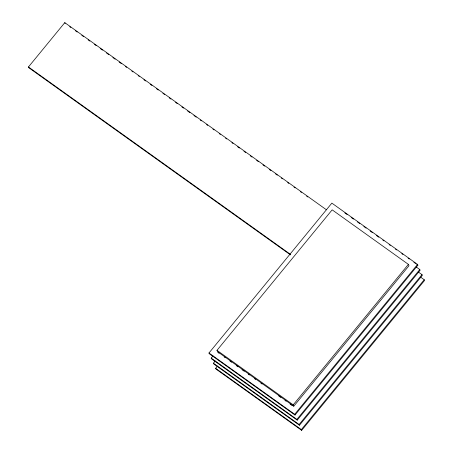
<?xml version="1.0" encoding="UTF-8"?>
<svg xmlns="http://www.w3.org/2000/svg" width="453" height="453" viewBox="0 0 453 453"><rect width="100%" height="100%" fill="white"/><g stroke="black" fill="none" stroke-linecap="round" stroke-linejoin="round"><path stroke-width="0.68" d="M290.424 254.858L28.777 67.718L28.454 66.97L64.79 22.65L326.437 209.79M208.975 352.995L331.856 203.12L417.57 264.422L417.893 265.175L295.011 415.044L209.303 353.742L208.975 352.995L294.688 414.297L295.011 415.044M216.976 350.339L332.162 209.852L408.396 264.376L408.98 265.73L293.793 406.211L217.565 351.687L216.976 350.339L293.21 404.863L293.793 406.211M416.335 267.055L419.784 269.524L420.112 270.277L297.23 420.146L211.517 358.844L211.194 358.096L212.989 355.905M418.555 272.157L422.003 274.626L422.332 275.379L299.45 425.248L213.737 363.946L213.414 363.198L215.203 361.007M420.769 277.259L424.223 279.728L424.546 280.475L301.664 430.35L215.956 369.048L215.628 368.3L217.423 366.109M293.21 404.863L408.396 264.376M294.688 414.297L417.57 264.422M297.23 420.146L296.902 419.399L419.784 269.524M299.45 425.248L299.122 424.501L422.003 274.626M301.664 430.35L301.341 429.603L424.223 279.728M344.841 212.921L347.14 214.569M351.166 217.451L353.47 219.093M357.496 221.976L359.795 223.618M363.821 226.5L366.126 228.148M370.152 231.024L372.451 232.672M376.477 235.549L378.776 237.196M382.808 240.079L383.957 240.9M389.133 244.603L390.282 245.424M395.458 249.127L396.613 249.948M401.788 253.652L402.938 254.478M408.113 258.182L409.269 259.003M413.866 262.293L415.594 263.527M416.743 264.348L417.893 265.175M69.717 26.693L70.866 27.514M75.464 30.804L77.191 32.038M81.789 35.328L83.516 36.563M88.12 39.853L89.841 41.087M94.445 44.377L96.166 45.611M100.192 48.488L102.491 50.136M106.517 53.012L108.816 54.66M112.842 57.537L115.147 59.184M119.167 62.061L121.472 63.709M125.498 66.585L126.647 67.406M131.823 71.11L132.972 71.931M138.148 75.634L139.298 76.455M143.895 79.745L145.623 80.979M150.22 84.269L151.948 85.504M156.545 88.794L158.273 90.028M162.876 93.318L164.598 94.552M169.201 97.842L170.923 99.077M175.526 102.367L177.248 103.601M181.851 106.891L183.573 108.125M187.599 111.008L189.903 112.65M193.924 115.532L196.228 117.174M200.254 120.056L201.404 120.877M206.579 124.581L207.729 125.402M212.904 129.105L214.054 129.926M219.229 133.624L220.379 134.45M225.554 138.148L226.704 138.975M231.879 142.672L233.029 143.499M237.632 146.789L239.354 148.023M243.957 151.313L245.679 152.548M250.283 155.838L252.004 157.072M256.608 160.362L258.335 161.596M262.933 164.886L264.66 166.121M269.258 169.411L270.985 170.645M275.583 173.935L277.31 175.169M281.336 178.046L282.485 178.867M287.661 182.57L288.81 183.391M293.986 187.095L295.135 187.916M300.311 191.619L301.46 192.44M306.636 196.143L307.785 196.964M28.454 66.97L290.673 254.518M217.887 352.44L219.037 353.261M224.195 356.947L225.339 357.768M229.926 361.047L231.647 362.275M236.228 365.56L237.95 366.788M241.964 369.659L244.258 371.296M248.267 374.167L249.416 374.988M254.575 378.674L255.719 379.495M260.877 383.187L262.021 384.008M278.646 395.894L280.939 397.536M284.948 400.407L286.098 401.222M290.107 404.093L292.4 405.735M211.194 358.096L296.902 419.399M213.414 363.198L299.122 424.501M215.628 368.3L301.341 429.603M64.79 22.65L65.113 23.397"/></g></svg>
